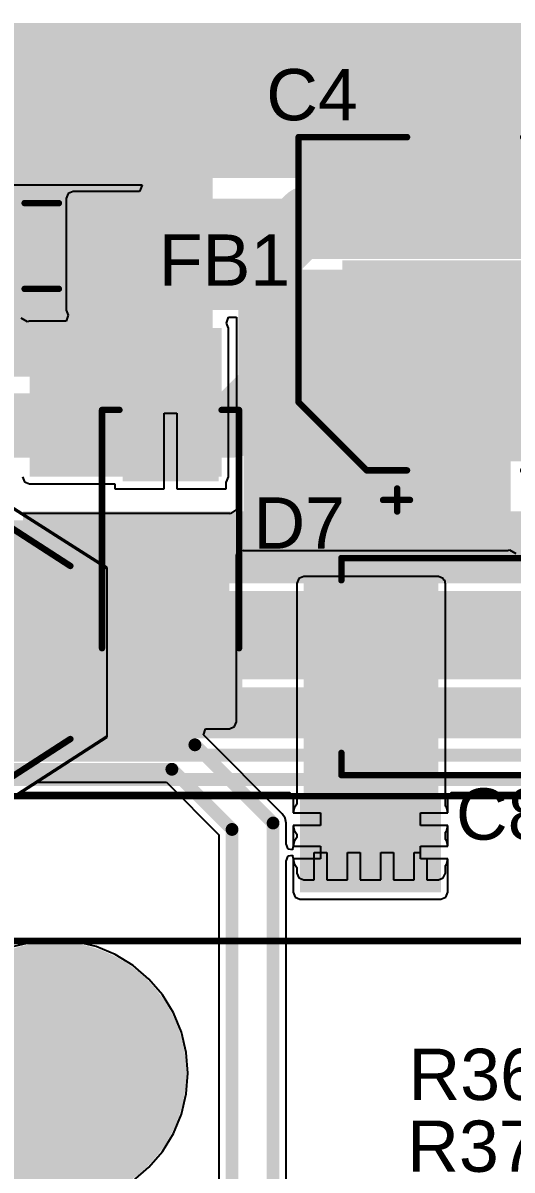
# Model space of a CAD drawing. Header units: millimetres. Extents: x -0.25 to 4.68, y -0.29 to 2.93.
# Drawn here: x 1.603 to 1.984, y 1.985 to 2.88 of the extents above; entities that cross this region are included whole.
import ezdxf

# ---------------------------------------------------------------- set-up
doc = ezdxf.new("R2010")
doc.units = ezdxf.units.MM
doc.header["$MEASUREMENT"] = 0
for name, color, linetype in [('BottomLayer', 5, 'Continuous'), ('BottomSolder', 6, 'Continuous'), ('Mechanical1', 6, 'Continuous'), ('Mechanical2', 216, 'Continuous'), ('MultiLayer', 9, 'Continuous'), ('PadHoleLayer', 156, 'Continuous'), ('TopLayer', 1, 'Continuous'), ('TopOverlay', 2, 'Continuous'), ('TopPaste', 8, 'Continuous'), ('TopSolder', 216, 'Continuous'), ('ViaHoleLayer', 16, 'Continuous')]:
    doc.layers.add(name, color=color, linetype=linetype)
doc.styles.add('Arial', font='', dxfattribs={"height": 0.2})
doc.styles.get('Arial').set_extended_font_data('Arial')

# ---------------------------------------------------------------- blocks, each defined once
blk = doc.blocks.new('ZIO_101954_12')
at = {"layer": 'TopOverlay', "const_width": 0.005}
blk.add_lwpolyline([(-0.719, 0.057), (0.719, 0.057)], dxfattribs=at)
blk = doc.blocks.new('SMA_34')
at = {"layer": 'TopLayer'}
for points in [[(-0.12795, 0.03346), (-0.02953, 0.03346), (-0.02953, -0.03346), (-0.12795, -0.03346)], [(0.02953, 0.03346), (0.12795, 0.03346), (0.12795, -0.03346), (0.02953, -0.03346)]]:
    blk.add_hatch(color=1, dxfattribs=at).paths.add_polyline_path(points)
at = {"layer": 'TopOverlay'}
for points in [[(-0.175, -0.05597), (-0.12906, -0.05597), (-0.12906, 0.05598), (-0.175, 0.05598)], [(-0.12992, 0.03638), (-0.1022, 0.03638), (-0.1022, 0.05598), (-0.12992, 0.05598)], [(-0.12992, -0.05598), (-0.1022, -0.05598), (-0.1022, -0.03638), (-0.12992, -0.03638)]]:
    blk.add_hatch(color=2, dxfattribs=at).paths.add_polyline_path(points)
at = {"layer": 'TopPaste'}
for points in [[(-0.12795, 0.03346), (-0.02953, 0.03346), (-0.02953, -0.03346), (-0.12795, -0.03346)], [(0.02953, 0.03346), (0.12795, 0.03346), (0.12795, -0.03346), (0.02953, -0.03346)]]:
    blk.add_hatch(color=8, dxfattribs=at).paths.add_polyline_path(points)
at = {"layer": 'TopSolder'}
for points in [[(-0.13195, 0.03746), (-0.02553, 0.03746), (-0.02553, -0.03746), (-0.13195, -0.03746)], [(0.02553, 0.03746), (0.13195, 0.03746), (0.13195, -0.03746), (0.02553, -0.03746)]]:
    blk.add_hatch(color=216, dxfattribs=at).paths.add_polyline_path(points)
at = {"layer": 'TopOverlay', "const_width": 0.005}
for points in [[(-0.10465, 0.05345), (0.08115, 0.05345)], [(0.08115, 0.05345), (0.08115, 0.03985)], [(0.08115, -0.03985), (0.08115, -0.05345)], [(-0.10465, -0.05345), (0.08115, -0.05345)]]:
    blk.add_lwpolyline(points, dxfattribs=at)
at = {"layer": 'TopOverlay', "const_width": 0.0025}
for points in [[(-0.1059, 0.05345, 1), (-0.1034, 0.05345, 1)], [(0.0799, 0.05345, 1), (0.0824, 0.05345, 1)], [(0.0799, 0.05345, 1), (0.0824, 0.05345, 1)], [(0.0799, 0.03985, 1), (0.0824, 0.03985, 1)], [(0.0799, -0.03985, 1), (0.0824, -0.03985, 1)], [(-0.1059, -0.05345, 1), (-0.1034, -0.05345, 1)], [(0.0799, -0.05345, 1), (0.0824, -0.05345, 1)], [(0.0799, -0.05345, 1), (0.0824, -0.05345, 1)]]:
    blk.add_lwpolyline(points, format="xyb", close=True, dxfattribs=at)
blk = doc.blocks.new('ZIO_101954_112')
at = {"layer": 'Mechanical1', "const_width": 0.005}
blk.add_lwpolyline([(-0.719, 0.057), (0.719, 0.057)], dxfattribs=at)
blk = doc.blocks.new('SSL0804T_220M_N_116')
at = {"layer": 'TopLayer'}
for points in [[(-0.26004, 0.05492), (-0.14508, 0.05492), (-0.14508, -0.05492), (-0.26004, -0.05492)], [(0.14508, 0.05492), (0.26004, 0.05492), (0.26004, -0.05492), (0.14508, -0.05492)]]:
    blk.add_hatch(color=1, dxfattribs=at).paths.add_polyline_path(points)
at = {"layer": 'TopPaste'}
for points in [[(-0.26004, 0.05492), (-0.14508, 0.05492), (-0.14508, -0.05492), (-0.26004, -0.05492)], [(0.14508, 0.05492), (0.26004, 0.05492), (0.26004, -0.05492), (0.14508, -0.05492)]]:
    blk.add_hatch(color=8, dxfattribs=at).paths.add_polyline_path(points)
at = {"layer": 'TopSolder'}
for points in [[(-0.26404, 0.05892), (-0.14108, 0.05892), (-0.14108, -0.05892), (-0.26404, -0.05892)], [(0.14108, 0.05892), (0.26404, 0.05892), (0.26404, -0.05892), (0.14108, -0.05892)]]:
    blk.add_hatch(color=216, dxfattribs=at).paths.add_polyline_path(points)
at = {"layer": 'TopOverlay', "const_width": 0.005}
for points in [[(-0.065, 0.18504), (-0.24684, 0.06747)], [(0.065, 0.18504), (-0.065, 0.18504)], [(0.24684, 0.06747), (0.065, 0.18504)], [(-0.065, -0.18504), (-0.24684, -0.06747)], [(0.24684, -0.06747), (0.065, -0.18504)], [(0.065, -0.18504), (-0.065, -0.18504)]]:
    blk.add_lwpolyline(points, dxfattribs=at)
at = {"layer": 'TopOverlay', "const_width": 0.0025}
for points in [[(-0.06625, 0.18504, 1), (-0.06375, 0.18504, 1)], [(-0.06625, 0.18504, 1), (-0.06375, 0.18504, 1)], [(0.06375, 0.18504, 1), (0.06625, 0.18504, 1)], [(0.06375, 0.18504, 1), (0.06625, 0.18504, 1)], [(-0.24809, 0.06747, 1), (-0.24559, 0.06747, 1)], [(0.24559, 0.06747, 1), (0.24809, 0.06747, 1)], [(-0.24809, -0.06747, 1), (-0.24559, -0.06747, 1)], [(0.24559, -0.06747, 1), (0.24809, -0.06747, 1)], [(-0.06625, -0.18504, 1), (-0.06375, -0.18504, 1)], [(-0.06625, -0.18504, 1), (-0.06375, -0.18504, 1)], [(0.06375, -0.18504, 1), (0.06625, -0.18504, 1)], [(0.06375, -0.18504, 1), (0.06625, -0.18504, 1)]]:
    blk.add_lwpolyline(points, format="xyb", close=True, dxfattribs=at)
blk = doc.blocks.new('IND_1206_134')
at = {"layer": 'TopLayer'}
for points in [[(-0.0811, 0.03583), (-0.02598, 0.03583), (-0.02598, -0.03583), (-0.0811, -0.03583)], [(0.02598, 0.03583), (0.0811, 0.03583), (0.0811, -0.03583), (0.02598, -0.03583)]]:
    blk.add_hatch(color=1, dxfattribs=at).paths.add_polyline_path(points)
at = {"layer": 'TopPaste'}
for points in [[(-0.0811, 0.03583), (-0.02598, 0.03583), (-0.02598, -0.03583), (-0.0811, -0.03583)], [(0.02598, 0.03583), (0.0811, 0.03583), (0.0811, -0.03583), (0.02598, -0.03583)]]:
    blk.add_hatch(color=8, dxfattribs=at).paths.add_polyline_path(points)
at = {"layer": 'TopSolder'}
for points in [[(-0.0851, 0.03983), (-0.02198, 0.03983), (-0.02198, -0.03983), (-0.0851, -0.03983)], [(0.02198, 0.03983), (0.0851, 0.03983), (0.0851, -0.03983), (0.02198, -0.03983)]]:
    blk.add_hatch(color=216, dxfattribs=at).paths.add_polyline_path(points)
at = {"layer": 'TopOverlay', "const_width": 0.005}
for points in [[(-0.01339, 0.03343), (0.01339, 0.03343)], [(-0.01339, -0.03343), (0.01339, -0.03343)]]:
    blk.add_lwpolyline(points, dxfattribs=at)
at = {"layer": 'TopOverlay', "const_width": 0.0025}
for points in [[(-0.01464, 0.03343, 1), (-0.01214, 0.03343, 1)], [(0.01214, 0.03343, 1), (0.01464, 0.03343, 1)], [(-0.01464, -0.03343, 1), (-0.01214, -0.03343, 1)], [(0.01214, -0.03343, 1), (0.01464, -0.03343, 1)]]:
    blk.add_lwpolyline(points, format="xyb", close=True, dxfattribs=at)
blk = doc.blocks.new('C____D_209')
at = {"layer": 'TopLayer'}
for points in [[(-0.16732, 0.05709), (-0.07283, 0.05709), (-0.07283, -0.05709), (-0.16732, -0.05709)], [(0.07283, 0.05709), (0.16732, 0.05709), (0.16732, -0.05709), (0.07283, -0.05709)]]:
    blk.add_hatch(color=1, dxfattribs=at).paths.add_polyline_path(points)
at = {"layer": 'TopPaste'}
for points in [[(-0.16732, 0.05709), (-0.07283, 0.05709), (-0.07283, -0.05709), (-0.16732, -0.05709)], [(0.07283, 0.05709), (0.16732, 0.05709), (0.16732, -0.05709), (0.07283, -0.05709)]]:
    blk.add_hatch(color=8, dxfattribs=at).paths.add_polyline_path(points)
at = {"layer": 'TopSolder'}
for points in [[(-0.17132, 0.06109), (-0.06883, 0.06109), (-0.06883, -0.06109), (-0.17132, -0.06109)], [(0.06883, 0.06109), (0.17132, 0.06109), (0.17132, -0.06109), (0.06883, -0.06109)]]:
    blk.add_hatch(color=216, dxfattribs=at).paths.add_polyline_path(points)
at = {"layer": 'TopOverlay', "const_width": 0.005}
for points in [[(-0.177, 0.099), (-0.177, 0.07)], [(-0.16, 0.084), (-0.193, 0.084)], [(-0.1437, 0.08465), (-0.1437, 0.0673)], [(0.1437, 0.08465), (-0.1437, 0.08465)], [(0.1437, 0.08465), (0.1437, 0.0673)], [(-0.1437, -0.0673), (-0.1437, -0.08465)], [(0.1437, -0.0673), (0.1437, -0.08465)], [(0.1437, -0.08465), (-0.1437, -0.08465)]]:
    blk.add_lwpolyline(points, dxfattribs=at)
at = {"layer": 'TopOverlay', "const_width": 0.0025}
for points in [[(-0.17825, 0.099, 1), (-0.17575, 0.099, 1)], [(-0.19425, 0.084, 1), (-0.19175, 0.084, 1)], [(-0.16125, 0.084, 1), (-0.15875, 0.084, 1)], [(-0.14495, 0.08465, 1), (-0.14245, 0.08465, 1)], [(-0.14495, 0.08465, 1), (-0.14245, 0.08465, 1)], [(0.14245, 0.08465, 1), (0.14495, 0.08465, 1)], [(0.14245, 0.08465, 1), (0.14495, 0.08465, 1)], [(-0.17825, 0.07, 1), (-0.17575, 0.07, 1)], [(-0.14495, 0.0673, 1), (-0.14245, 0.0673, 1)], [(0.14245, 0.0673, 1), (0.14495, 0.0673, 1)], [(-0.14495, -0.0673, 1), (-0.14245, -0.0673, 1)], [(0.14245, -0.0673, 1), (0.14495, -0.0673, 1)], [(-0.14495, -0.08465, 1), (-0.14245, -0.08465, 1)], [(-0.14495, -0.08465, 1), (-0.14245, -0.08465, 1)], [(0.14245, -0.08465, 1), (0.14495, -0.08465, 1)], [(0.14245, -0.08465, 1), (0.14495, -0.08465, 1)]]:
    blk.add_lwpolyline(points, format="xyb", close=True, dxfattribs=at)
blk = doc.blocks.new('20SVPF120M_211')
at = {"layer": 'TopLayer'}
for points in [[(-0.17913, 0.0315), (-0.04134, 0.0315), (-0.04134, -0.0315), (-0.17913, -0.0315)], [(0.04134, 0.0315), (0.17913, 0.0315), (0.17913, -0.0315), (0.04134, -0.0315)]]:
    blk.add_hatch(color=1, dxfattribs=at).paths.add_polyline_path(points)
at = {"layer": 'TopPaste'}
for points in [[(-0.17913, 0.0315), (-0.04134, 0.0315), (-0.04134, -0.0315), (-0.17913, -0.0315)], [(0.04134, 0.0315), (0.17913, 0.0315), (0.17913, -0.0315), (0.04134, -0.0315)]]:
    blk.add_hatch(color=8, dxfattribs=at).paths.add_polyline_path(points)
at = {"layer": 'TopSolder'}
for points in [[(-0.18313, 0.0355), (-0.03734, 0.0355), (-0.03734, -0.0355), (-0.18313, -0.0355)], [(0.03734, 0.0355), (0.18313, 0.0355), (0.18313, -0.0355), (0.03734, -0.0355)]]:
    blk.add_hatch(color=216, dxfattribs=at).paths.add_polyline_path(points)
at = {"layer": 'TopOverlay', "const_width": 0.005}
for points in [[(-0.07677, 0.12992), (-0.12992, 0.07677)], [(-0.07677, 0.12992), (0.12992, 0.12992)], [(0.12992, 0.12992), (0.12992, 0.04528)], [(-0.12992, 0.07677), (-0.12992, 0.04528)], [(-0.153, 0.064), (-0.153, 0.043)], [(-0.162, 0.053), (-0.144, 0.053)], [(-0.12992, -0.04528), (-0.12992, -0.07677)], [(0.12992, -0.04528), (0.12992, -0.12992)], [(-0.12992, -0.07677), (-0.07677, -0.12992)], [(-0.07677, -0.12992), (0.12992, -0.12992)]]:
    blk.add_lwpolyline(points, dxfattribs=at)
at = {"layer": 'TopOverlay', "const_width": 0.0025}
for points in [[(-0.07802, 0.12992, 1), (-0.07552, 0.12992, 1)], [(-0.07802, 0.12992, 1), (-0.07552, 0.12992, 1)], [(0.12867, 0.12992, 1), (0.13117, 0.12992, 1)], [(0.12867, 0.12992, 1), (0.13117, 0.12992, 1)], [(-0.13117, 0.07677, 1), (-0.12867, 0.07677, 1)], [(-0.13117, 0.07677, 1), (-0.12867, 0.07677, 1)], [(-0.15425, 0.064, 1), (-0.15175, 0.064, 1)], [(-0.16325, 0.053, 1), (-0.16075, 0.053, 1)], [(-0.14525, 0.053, 1), (-0.14275, 0.053, 1)], [(-0.15425, 0.043, 1), (-0.15175, 0.043, 1)], [(-0.13117, 0.04528, 1), (-0.12867, 0.04528, 1)], [(0.12867, 0.04528, 1), (0.13117, 0.04528, 1)], [(-0.13117, -0.04528, 1), (-0.12867, -0.04528, 1)], [(0.12867, -0.04528, 1), (0.13117, -0.04528, 1)], [(-0.13117, -0.07677, 1), (-0.12867, -0.07677, 1)], [(-0.13117, -0.07677, 1), (-0.12867, -0.07677, 1)], [(-0.07802, -0.12992, 1), (-0.07552, -0.12992, 1)], [(-0.07802, -0.12992, 1), (-0.07552, -0.12992, 1)], [(0.12867, -0.12992, 1), (0.13117, -0.12992, 1)], [(0.12867, -0.12992, 1), (0.13117, -0.12992, 1)]]:
    blk.add_lwpolyline(points, format="xyb", close=True, dxfattribs=at)

msp = doc.modelspace()

# ---------------------------------------------------------------- hatches: boundary and pattern name
at = {"layer": 'BottomLayer'}
for points in [[(1.22882, 2.74495), (1.66582, 2.74495), (1.66582, 2.86995), (1.22882, 2.86995)], [(1.553, 2.759), (2.357, 2.759), (2.357, 2.86995), (1.553, 2.86995)], [(1.609, 2.76105), (2.065, 2.76105), (2.065, 2.829), (1.609, 2.829)], [(1.16, 2.604), (1.751, 2.604), (1.751, 2.81695), (1.16, 2.81695)], [(1.852, 2.62995), (2.38868, 2.62995), (2.38868, 2.69495), (1.852, 2.69495)], [(1.852, 2.538), (2.38868, 2.538), (2.38868, 2.66195), (1.852, 2.66195)], [(1.603, 2.443), (2.139, 2.443), (2.139, 2.499), (1.603, 2.499)], [(1.18282, 2.36795), (2.063, 2.36795), (2.063, 2.437), (1.18282, 2.437)], [(1.819, 2.202), (1.929, 2.202), (1.929, 2.276), (1.819, 2.276)]]:
    msp.add_hatch(color=5, dxfattribs=at).paths.add_polyline_path(points)
h = msp.add_hatch(color=5, dxfattribs=at)
edge = h.paths.add_edge_path()
edge.add_arc((1.704, 2.854), 0.01181, 0, 360)
h = msp.add_hatch(color=5, dxfattribs=at)
edge = h.paths.add_edge_path()
edge.add_arc((1.735, 2.853), 0.01181, 0, 360)
h = msp.add_hatch(color=5, dxfattribs=at)
edge = h.paths.add_edge_path()
edge.add_arc((1.877, 2.851), 0.01181, 0, 360)
h = msp.add_hatch(color=5, dxfattribs=at)
edge = h.paths.add_edge_path()
edge.add_arc((1.9016, 2.851), 0.01181, 0, 360)
h = msp.add_hatch(color=5, dxfattribs=at)
edge = h.paths.add_edge_path()
edge.add_arc((1.704, 2.828), 0.01181, 0, 360)
h = msp.add_hatch(color=5, dxfattribs=at)
edge = h.paths.add_edge_path()
edge.add_arc((1.735, 2.827), 0.01181, 0, 360)
h = msp.add_hatch(color=5, dxfattribs=at)
edge = h.paths.add_edge_path()
edge.add_arc((1.877, 2.825), 0.01181, 0, 360)
h = msp.add_hatch(color=5, dxfattribs=at)
edge = h.paths.add_edge_path()
edge.add_arc((1.9016, 2.825), 0.01181, 0, 360)
h = msp.add_hatch(color=5, dxfattribs=at)
edge = h.paths.add_edge_path()
edge.add_arc((1.704, 2.802), 0.01181, 0, 360)
h = msp.add_hatch(color=5, dxfattribs=at)
edge = h.paths.add_edge_path()
edge.add_arc((1.735, 2.801), 0.01181, 0, 360)
h = msp.add_hatch(color=5, dxfattribs=at)
edge = h.paths.add_edge_path()
edge.add_arc((1.877, 2.798), 0.01181, 0, 360)
h = msp.add_hatch(color=5, dxfattribs=at)
edge = h.paths.add_edge_path()
edge.add_arc((1.9016, 2.798), 0.01181, 0, 360)
h = msp.add_hatch(color=5, dxfattribs=at)
edge = h.paths.add_edge_path()
edge.add_arc((1.704, 2.775), 0.01181, 0, 360)
h = msp.add_hatch(color=5, dxfattribs=at)
edge = h.paths.add_edge_path()
edge.add_arc((1.735, 2.774), 0.01181, 0, 360)
h = msp.add_hatch(color=5, dxfattribs=at)
edge = h.paths.add_edge_path()
edge.add_arc((1.877, 2.772), 0.01181, 0, 360)
h = msp.add_hatch(color=5, dxfattribs=at)
edge = h.paths.add_edge_path()
edge.add_arc((1.9016, 2.772), 0.01181, 0, 360)
h = msp.add_hatch(color=5, dxfattribs=at)
edge = h.paths.add_edge_path()
edge.add_arc((1.877, 2.63282), 0.01181, 0, 360)
h = msp.add_hatch(color=5, dxfattribs=at)
edge = h.paths.add_edge_path()
edge.add_arc((1.9016, 2.63282), 0.01181, 0, 360)
h = msp.add_hatch(color=5, dxfattribs=at)
edge = h.paths.add_edge_path()
edge.add_arc((1.62653, 2.62405), 0.01181, 0, 360)
h = msp.add_hatch(color=5, dxfattribs=at)
edge = h.paths.add_edge_path()
edge.add_arc((1.65287, 2.62405), 0.01181, 0, 360)
h = msp.add_hatch(color=5, dxfattribs=at)
edge = h.paths.add_edge_path()
edge.add_arc((1.6792, 2.62405), 0.01181, 0, 360)
h = msp.add_hatch(color=5, dxfattribs=at)
edge = h.paths.add_edge_path()
edge.add_arc((1.70553, 2.62405), 0.01181, 0, 360)
h = msp.add_hatch(color=5, dxfattribs=at)
edge = h.paths.add_edge_path()
edge.add_arc((1.877, 2.60582), 0.01181, 0, 360)
h = msp.add_hatch(color=5, dxfattribs=at)
edge = h.paths.add_edge_path()
edge.add_arc((1.9016, 2.60582), 0.01181, 0, 360)
h = msp.add_hatch(color=5, dxfattribs=at)
edge = h.paths.add_edge_path()
edge.add_arc((1.877, 2.57982), 0.01181, 0, 360)
h = msp.add_hatch(color=5, dxfattribs=at)
edge = h.paths.add_edge_path()
edge.add_arc((1.9016, 2.57982), 0.01181, 0, 360)
h = msp.add_hatch(color=5, dxfattribs=at)
edge = h.paths.add_edge_path()
edge.add_arc((1.618, 2.478), 0.01181, 0, 360)
h = msp.add_hatch(color=5, dxfattribs=at)
edge = h.paths.add_edge_path()
edge.add_arc((1.64433, 2.478), 0.01181, 0, 360)
h = msp.add_hatch(color=5, dxfattribs=at)
edge = h.paths.add_edge_path()
edge.add_arc((1.67067, 2.478), 0.01181, 0, 360)
h = msp.add_hatch(color=5, dxfattribs=at)
edge = h.paths.add_edge_path()
edge.add_arc((1.697, 2.478), 0.01181, 0, 360)
h = msp.add_hatch(color=5, dxfattribs=at)
edge = h.paths.add_edge_path()
edge.add_arc((1.835, 2.259), 0.01181, 0, 360)
h = msp.add_hatch(color=5, dxfattribs=at)
edge = h.paths.add_edge_path()
edge.add_arc((1.861, 2.259), 0.01181, 0, 360)
h = msp.add_hatch(color=5, dxfattribs=at)
edge = h.paths.add_edge_path()
edge.add_arc((1.887, 2.259), 0.01181, 0, 360)
h = msp.add_hatch(color=5, dxfattribs=at)
edge = h.paths.add_edge_path()
edge.add_arc((1.913, 2.259), 0.01181, 0, 360)
h = msp.add_hatch(color=5, dxfattribs=at)
edge = h.paths.add_edge_path()
edge.add_arc((1.835, 2.233), 0.01181, 0, 360)
h = msp.add_hatch(color=5, dxfattribs=at)
edge = h.paths.add_edge_path()
edge.add_arc((1.861, 2.233), 0.01181, 0, 360)
h = msp.add_hatch(color=5, dxfattribs=at)
edge = h.paths.add_edge_path()
edge.add_arc((1.887, 2.233), 0.01181, 0, 360)
h = msp.add_hatch(color=5, dxfattribs=at)
edge = h.paths.add_edge_path()
edge.add_arc((1.913, 2.233), 0.01181, 0, 360)
h = msp.add_hatch(color=5, dxfattribs=at)
edge = h.paths.add_edge_path()
edge.add_arc((1.62782, 2.06095), 0.09843, 0, 360)
at = {"layer": 'BottomSolder'}
h = msp.add_hatch(color=6, dxfattribs=at)
edge = h.paths.add_edge_path()
edge.add_arc((1.704, 2.854), 0.00591, 0, 360)
h = msp.add_hatch(color=6, dxfattribs=at)
edge = h.paths.add_edge_path()
edge.add_arc((1.735, 2.853), 0.00591, 0, 360)
h = msp.add_hatch(color=6, dxfattribs=at)
edge = h.paths.add_edge_path()
edge.add_arc((1.877, 2.851), 0.00591, 0, 360)
h = msp.add_hatch(color=6, dxfattribs=at)
edge = h.paths.add_edge_path()
edge.add_arc((1.9016, 2.851), 0.00591, 0, 360)
h = msp.add_hatch(color=6, dxfattribs=at)
edge = h.paths.add_edge_path()
edge.add_arc((1.704, 2.828), 0.00591, 0, 360)
h = msp.add_hatch(color=6, dxfattribs=at)
edge = h.paths.add_edge_path()
edge.add_arc((1.735, 2.827), 0.00591, 0, 360)
h = msp.add_hatch(color=6, dxfattribs=at)
edge = h.paths.add_edge_path()
edge.add_arc((1.877, 2.825), 0.00591, 0, 360)
h = msp.add_hatch(color=6, dxfattribs=at)
edge = h.paths.add_edge_path()
edge.add_arc((1.9016, 2.825), 0.00591, 0, 360)
h = msp.add_hatch(color=6, dxfattribs=at)
edge = h.paths.add_edge_path()
edge.add_arc((1.704, 2.802), 0.00591, 0, 360)
h = msp.add_hatch(color=6, dxfattribs=at)
edge = h.paths.add_edge_path()
edge.add_arc((1.735, 2.801), 0.00591, 0, 360)
h = msp.add_hatch(color=6, dxfattribs=at)
edge = h.paths.add_edge_path()
edge.add_arc((1.877, 2.798), 0.00591, 0, 360)
h = msp.add_hatch(color=6, dxfattribs=at)
edge = h.paths.add_edge_path()
edge.add_arc((1.9016, 2.798), 0.00591, 0, 360)
h = msp.add_hatch(color=6, dxfattribs=at)
edge = h.paths.add_edge_path()
edge.add_arc((1.704, 2.775), 0.00591, 0, 360)
h = msp.add_hatch(color=6, dxfattribs=at)
edge = h.paths.add_edge_path()
edge.add_arc((1.735, 2.774), 0.00591, 0, 360)
h = msp.add_hatch(color=6, dxfattribs=at)
edge = h.paths.add_edge_path()
edge.add_arc((1.877, 2.772), 0.00591, 0, 360)
h = msp.add_hatch(color=6, dxfattribs=at)
edge = h.paths.add_edge_path()
edge.add_arc((1.9016, 2.772), 0.00591, 0, 360)
h = msp.add_hatch(color=6, dxfattribs=at)
edge = h.paths.add_edge_path()
edge.add_arc((1.877, 2.63282), 0.00591, 0, 360)
h = msp.add_hatch(color=6, dxfattribs=at)
edge = h.paths.add_edge_path()
edge.add_arc((1.9016, 2.63282), 0.00591, 0, 360)
h = msp.add_hatch(color=6, dxfattribs=at)
edge = h.paths.add_edge_path()
edge.add_arc((1.62653, 2.62405), 0.00591, 0, 360)
h = msp.add_hatch(color=6, dxfattribs=at)
edge = h.paths.add_edge_path()
edge.add_arc((1.65287, 2.62405), 0.00591, 0, 360)
h = msp.add_hatch(color=6, dxfattribs=at)
edge = h.paths.add_edge_path()
edge.add_arc((1.6792, 2.62405), 0.00591, 0, 360)
h = msp.add_hatch(color=6, dxfattribs=at)
edge = h.paths.add_edge_path()
edge.add_arc((1.70553, 2.62405), 0.00591, 0, 360)
h = msp.add_hatch(color=6, dxfattribs=at)
edge = h.paths.add_edge_path()
edge.add_arc((1.877, 2.60582), 0.00591, 0, 360)
h = msp.add_hatch(color=6, dxfattribs=at)
edge = h.paths.add_edge_path()
edge.add_arc((1.9016, 2.60582), 0.00591, 0, 360)
h = msp.add_hatch(color=6, dxfattribs=at)
edge = h.paths.add_edge_path()
edge.add_arc((1.877, 2.57982), 0.00591, 0, 360)
h = msp.add_hatch(color=6, dxfattribs=at)
edge = h.paths.add_edge_path()
edge.add_arc((1.9016, 2.57982), 0.00591, 0, 360)
h = msp.add_hatch(color=6, dxfattribs=at)
edge = h.paths.add_edge_path()
edge.add_arc((1.618, 2.478), 0.00591, 0, 360)
h = msp.add_hatch(color=6, dxfattribs=at)
edge = h.paths.add_edge_path()
edge.add_arc((1.64433, 2.478), 0.00591, 0, 360)
h = msp.add_hatch(color=6, dxfattribs=at)
edge = h.paths.add_edge_path()
edge.add_arc((1.67067, 2.478), 0.00591, 0, 360)
h = msp.add_hatch(color=6, dxfattribs=at)
edge = h.paths.add_edge_path()
edge.add_arc((1.697, 2.478), 0.00591, 0, 360)
h = msp.add_hatch(color=6, dxfattribs=at)
edge = h.paths.add_edge_path()
edge.add_arc((1.835, 2.259), 0.00591, 0, 360)
h = msp.add_hatch(color=6, dxfattribs=at)
edge = h.paths.add_edge_path()
edge.add_arc((1.861, 2.259), 0.00591, 0, 360)
h = msp.add_hatch(color=6, dxfattribs=at)
edge = h.paths.add_edge_path()
edge.add_arc((1.887, 2.259), 0.00591, 0, 360)
h = msp.add_hatch(color=6, dxfattribs=at)
edge = h.paths.add_edge_path()
edge.add_arc((1.913, 2.259), 0.00591, 0, 360)
h = msp.add_hatch(color=6, dxfattribs=at)
edge = h.paths.add_edge_path()
edge.add_arc((1.835, 2.233), 0.00591, 0, 360)
h = msp.add_hatch(color=6, dxfattribs=at)
edge = h.paths.add_edge_path()
edge.add_arc((1.861, 2.233), 0.00591, 0, 360)
h = msp.add_hatch(color=6, dxfattribs=at)
edge = h.paths.add_edge_path()
edge.add_arc((1.887, 2.233), 0.00591, 0, 360)
h = msp.add_hatch(color=6, dxfattribs=at)
edge = h.paths.add_edge_path()
edge.add_arc((1.913, 2.233), 0.00591, 0, 360)
h = msp.add_hatch(color=6, dxfattribs=at)
edge = h.paths.add_edge_path()
edge.add_arc((1.62782, 2.06095), 0.10243, 0, 360)
at = {"layer": 'MultiLayer'}
h = msp.add_hatch(color=9, dxfattribs=at)
edge = h.paths.add_edge_path()
edge.add_arc((1.62782, 2.06095), 0.09843, 0, 360)
at = {"layer": 'PadHoleLayer'}
h = msp.add_hatch(color=156, dxfattribs=at)
edge = h.paths.add_edge_path()
edge.add_arc((1.62782, 2.06095), 0.06102, 0, 360)
at = {"layer": 'TopLayer'}
for points in [[(0.13597, 2.80395), (1.832, 2.80395), (1.832, 2.86695), (0.13597, 2.86695)], [(1.816, 2.69595), (2.064, 2.69595), (2.064, 2.86695), (1.816, 2.86695)], [(0.982, 2.759), (1.831, 2.759), (1.831, 2.81695), (0.982, 2.81695)], [(1.642, 2.656), (1.805, 2.656), (1.805, 2.743), (1.642, 2.743)], [(1.775, 2.474), (1.863, 2.474), (1.863, 2.68752), (1.775, 2.68752)], [(1.855, 2.565), (2.036, 2.565), (2.036, 2.68752), (1.855, 2.68752)], [(1.608, 2.526), (1.75785, 2.526), (1.75785, 2.642), (1.608, 2.642)], [(1.856, 2.474), (1.981, 2.474), (1.981, 2.64), (1.856, 2.64)], [(1.507, 2.335), (1.764, 2.335), (1.764, 2.492), (1.507, 2.492)], [(1.927, 2.217), (1.927, 2.44282), (1.822, 2.44282), (1.822, 2.217)]]:
    msp.add_hatch(color=1, dxfattribs=at).paths.add_polyline_path(points)
h = msp.add_hatch(color=1, dxfattribs=at)
edge = h.paths.add_edge_path()
edge.add_arc((1.704, 2.854), 0.01181, 0, 360)
h = msp.add_hatch(color=1, dxfattribs=at)
edge = h.paths.add_edge_path()
edge.add_arc((1.735, 2.853), 0.01181, 0, 360)
h = msp.add_hatch(color=1, dxfattribs=at)
edge = h.paths.add_edge_path()
edge.add_arc((1.877, 2.851), 0.01181, 0, 360)
h = msp.add_hatch(color=1, dxfattribs=at)
edge = h.paths.add_edge_path()
edge.add_arc((1.9016, 2.851), 0.01181, 0, 360)
h = msp.add_hatch(color=1, dxfattribs=at)
edge = h.paths.add_edge_path()
edge.add_arc((1.704, 2.828), 0.01181, 0, 360)
h = msp.add_hatch(color=1, dxfattribs=at)
edge = h.paths.add_edge_path()
edge.add_arc((1.735, 2.827), 0.01181, 0, 360)
h = msp.add_hatch(color=1, dxfattribs=at)
edge = h.paths.add_edge_path()
edge.add_arc((1.877, 2.825), 0.01181, 0, 360)
h = msp.add_hatch(color=1, dxfattribs=at)
edge = h.paths.add_edge_path()
edge.add_arc((1.9016, 2.825), 0.01181, 0, 360)
h = msp.add_hatch(color=1, dxfattribs=at)
edge = h.paths.add_edge_path()
edge.add_arc((1.704, 2.802), 0.01181, 0, 360)
h = msp.add_hatch(color=1, dxfattribs=at)
edge = h.paths.add_edge_path()
edge.add_arc((1.735, 2.801), 0.01181, 0, 360)
h = msp.add_hatch(color=1, dxfattribs=at)
edge = h.paths.add_edge_path()
edge.add_arc((1.877, 2.798), 0.01181, 0, 360)
h = msp.add_hatch(color=1, dxfattribs=at)
edge = h.paths.add_edge_path()
edge.add_arc((1.9016, 2.798), 0.01181, 0, 360)
h = msp.add_hatch(color=1, dxfattribs=at)
edge = h.paths.add_edge_path()
edge.add_arc((1.704, 2.775), 0.01181, 0, 360)
h = msp.add_hatch(color=1, dxfattribs=at)
edge = h.paths.add_edge_path()
edge.add_arc((1.735, 2.774), 0.01181, 0, 360)
h = msp.add_hatch(color=1, dxfattribs=at)
edge = h.paths.add_edge_path()
edge.add_arc((1.877, 2.772), 0.01181, 0, 360)
h = msp.add_hatch(color=1, dxfattribs=at)
edge = h.paths.add_edge_path()
edge.add_arc((1.9016, 2.772), 0.01181, 0, 360)
h = msp.add_hatch(color=1, dxfattribs=at)
edge = h.paths.add_edge_path()
edge.add_arc((1.877, 2.63282), 0.01181, 0, 360)
h = msp.add_hatch(color=1, dxfattribs=at)
edge = h.paths.add_edge_path()
edge.add_arc((1.9016, 2.63282), 0.01181, 0, 360)
h = msp.add_hatch(color=1, dxfattribs=at)
edge = h.paths.add_edge_path()
edge.add_arc((1.62653, 2.62405), 0.01181, 0, 360)
h = msp.add_hatch(color=1, dxfattribs=at)
edge = h.paths.add_edge_path()
edge.add_arc((1.65287, 2.62405), 0.01181, 0, 360)
h = msp.add_hatch(color=1, dxfattribs=at)
edge = h.paths.add_edge_path()
edge.add_arc((1.6792, 2.62405), 0.01181, 0, 360)
h = msp.add_hatch(color=1, dxfattribs=at)
edge = h.paths.add_edge_path()
edge.add_arc((1.70553, 2.62405), 0.01181, 0, 360)
h = msp.add_hatch(color=1, dxfattribs=at)
edge = h.paths.add_edge_path()
edge.add_arc((1.877, 2.60582), 0.01181, 0, 360)
h = msp.add_hatch(color=1, dxfattribs=at)
edge = h.paths.add_edge_path()
edge.add_arc((1.9016, 2.60582), 0.01181, 0, 360)
h = msp.add_hatch(color=1, dxfattribs=at)
edge = h.paths.add_edge_path()
edge.add_arc((1.877, 2.57982), 0.01181, 0, 360)
h = msp.add_hatch(color=1, dxfattribs=at)
edge = h.paths.add_edge_path()
edge.add_arc((1.9016, 2.57982), 0.01181, 0, 360)
h = msp.add_hatch(color=1, dxfattribs=at)
edge = h.paths.add_edge_path()
edge.add_arc((1.618, 2.478), 0.01181, 0, 360)
h = msp.add_hatch(color=1, dxfattribs=at)
edge = h.paths.add_edge_path()
edge.add_arc((1.64433, 2.478), 0.01181, 0, 360)
h = msp.add_hatch(color=1, dxfattribs=at)
edge = h.paths.add_edge_path()
edge.add_arc((1.67067, 2.478), 0.01181, 0, 360)
h = msp.add_hatch(color=1, dxfattribs=at)
edge = h.paths.add_edge_path()
edge.add_arc((1.697, 2.478), 0.01181, 0, 360)
h = msp.add_hatch(color=1, dxfattribs=at)
edge = h.paths.add_edge_path()
edge.add_arc((1.835, 2.259), 0.01181, 0, 360)
h = msp.add_hatch(color=1, dxfattribs=at)
edge = h.paths.add_edge_path()
edge.add_arc((1.861, 2.259), 0.01181, 0, 360)
h = msp.add_hatch(color=1, dxfattribs=at)
edge = h.paths.add_edge_path()
edge.add_arc((1.887, 2.259), 0.01181, 0, 360)
h = msp.add_hatch(color=1, dxfattribs=at)
edge = h.paths.add_edge_path()
edge.add_arc((1.913, 2.259), 0.01181, 0, 360)
h = msp.add_hatch(color=1, dxfattribs=at)
edge = h.paths.add_edge_path()
edge.add_arc((1.835, 2.233), 0.01181, 0, 360)
h = msp.add_hatch(color=1, dxfattribs=at)
edge = h.paths.add_edge_path()
edge.add_arc((1.861, 2.233), 0.01181, 0, 360)
h = msp.add_hatch(color=1, dxfattribs=at)
edge = h.paths.add_edge_path()
edge.add_arc((1.887, 2.233), 0.01181, 0, 360)
h = msp.add_hatch(color=1, dxfattribs=at)
edge = h.paths.add_edge_path()
edge.add_arc((1.913, 2.233), 0.01181, 0, 360)
h = msp.add_hatch(color=1, dxfattribs=at)
edge = h.paths.add_edge_path()
edge.add_arc((1.62782, 2.06095), 0.09843, 0, 360)
at = {"layer": 'TopSolder'}
h = msp.add_hatch(color=216, dxfattribs=at)
edge = h.paths.add_edge_path()
edge.add_arc((1.704, 2.854), 0.00591, 0, 360)
h = msp.add_hatch(color=216, dxfattribs=at)
edge = h.paths.add_edge_path()
edge.add_arc((1.735, 2.853), 0.00591, 0, 360)
h = msp.add_hatch(color=216, dxfattribs=at)
edge = h.paths.add_edge_path()
edge.add_arc((1.877, 2.851), 0.00591, 0, 360)
h = msp.add_hatch(color=216, dxfattribs=at)
edge = h.paths.add_edge_path()
edge.add_arc((1.9016, 2.851), 0.00591, 0, 360)
h = msp.add_hatch(color=216, dxfattribs=at)
edge = h.paths.add_edge_path()
edge.add_arc((1.704, 2.828), 0.00591, 0, 360)
h = msp.add_hatch(color=216, dxfattribs=at)
edge = h.paths.add_edge_path()
edge.add_arc((1.735, 2.827), 0.00591, 0, 360)
h = msp.add_hatch(color=216, dxfattribs=at)
edge = h.paths.add_edge_path()
edge.add_arc((1.877, 2.825), 0.00591, 0, 360)
h = msp.add_hatch(color=216, dxfattribs=at)
edge = h.paths.add_edge_path()
edge.add_arc((1.9016, 2.825), 0.00591, 0, 360)
h = msp.add_hatch(color=216, dxfattribs=at)
edge = h.paths.add_edge_path()
edge.add_arc((1.704, 2.802), 0.00591, 0, 360)
h = msp.add_hatch(color=216, dxfattribs=at)
edge = h.paths.add_edge_path()
edge.add_arc((1.735, 2.801), 0.00591, 0, 360)
h = msp.add_hatch(color=216, dxfattribs=at)
edge = h.paths.add_edge_path()
edge.add_arc((1.877, 2.798), 0.00591, 0, 360)
h = msp.add_hatch(color=216, dxfattribs=at)
edge = h.paths.add_edge_path()
edge.add_arc((1.9016, 2.798), 0.00591, 0, 360)
h = msp.add_hatch(color=216, dxfattribs=at)
edge = h.paths.add_edge_path()
edge.add_arc((1.704, 2.775), 0.00591, 0, 360)
h = msp.add_hatch(color=216, dxfattribs=at)
edge = h.paths.add_edge_path()
edge.add_arc((1.735, 2.774), 0.00591, 0, 360)
h = msp.add_hatch(color=216, dxfattribs=at)
edge = h.paths.add_edge_path()
edge.add_arc((1.877, 2.772), 0.00591, 0, 360)
h = msp.add_hatch(color=216, dxfattribs=at)
edge = h.paths.add_edge_path()
edge.add_arc((1.9016, 2.772), 0.00591, 0, 360)
h = msp.add_hatch(color=216, dxfattribs=at)
edge = h.paths.add_edge_path()
edge.add_arc((1.877, 2.63282), 0.00591, 0, 360)
h = msp.add_hatch(color=216, dxfattribs=at)
edge = h.paths.add_edge_path()
edge.add_arc((1.9016, 2.63282), 0.00591, 0, 360)
h = msp.add_hatch(color=216, dxfattribs=at)
edge = h.paths.add_edge_path()
edge.add_arc((1.62653, 2.62405), 0.00591, 0, 360)
h = msp.add_hatch(color=216, dxfattribs=at)
edge = h.paths.add_edge_path()
edge.add_arc((1.65287, 2.62405), 0.00591, 0, 360)
h = msp.add_hatch(color=216, dxfattribs=at)
edge = h.paths.add_edge_path()
edge.add_arc((1.6792, 2.62405), 0.00591, 0, 360)
h = msp.add_hatch(color=216, dxfattribs=at)
edge = h.paths.add_edge_path()
edge.add_arc((1.70553, 2.62405), 0.00591, 0, 360)
h = msp.add_hatch(color=216, dxfattribs=at)
edge = h.paths.add_edge_path()
edge.add_arc((1.877, 2.60582), 0.00591, 0, 360)
h = msp.add_hatch(color=216, dxfattribs=at)
edge = h.paths.add_edge_path()
edge.add_arc((1.9016, 2.60582), 0.00591, 0, 360)
h = msp.add_hatch(color=216, dxfattribs=at)
edge = h.paths.add_edge_path()
edge.add_arc((1.877, 2.57982), 0.00591, 0, 360)
h = msp.add_hatch(color=216, dxfattribs=at)
edge = h.paths.add_edge_path()
edge.add_arc((1.9016, 2.57982), 0.00591, 0, 360)
h = msp.add_hatch(color=216, dxfattribs=at)
edge = h.paths.add_edge_path()
edge.add_arc((1.618, 2.478), 0.00591, 0, 360)
h = msp.add_hatch(color=216, dxfattribs=at)
edge = h.paths.add_edge_path()
edge.add_arc((1.64433, 2.478), 0.00591, 0, 360)
h = msp.add_hatch(color=216, dxfattribs=at)
edge = h.paths.add_edge_path()
edge.add_arc((1.67067, 2.478), 0.00591, 0, 360)
h = msp.add_hatch(color=216, dxfattribs=at)
edge = h.paths.add_edge_path()
edge.add_arc((1.697, 2.478), 0.00591, 0, 360)
h = msp.add_hatch(color=216, dxfattribs=at)
edge = h.paths.add_edge_path()
edge.add_arc((1.835, 2.259), 0.00591, 0, 360)
h = msp.add_hatch(color=216, dxfattribs=at)
edge = h.paths.add_edge_path()
edge.add_arc((1.861, 2.259), 0.00591, 0, 360)
h = msp.add_hatch(color=216, dxfattribs=at)
edge = h.paths.add_edge_path()
edge.add_arc((1.887, 2.259), 0.00591, 0, 360)
h = msp.add_hatch(color=216, dxfattribs=at)
edge = h.paths.add_edge_path()
edge.add_arc((1.913, 2.259), 0.00591, 0, 360)
h = msp.add_hatch(color=216, dxfattribs=at)
edge = h.paths.add_edge_path()
edge.add_arc((1.835, 2.233), 0.00591, 0, 360)
h = msp.add_hatch(color=216, dxfattribs=at)
edge = h.paths.add_edge_path()
edge.add_arc((1.861, 2.233), 0.00591, 0, 360)
h = msp.add_hatch(color=216, dxfattribs=at)
edge = h.paths.add_edge_path()
edge.add_arc((1.887, 2.233), 0.00591, 0, 360)
h = msp.add_hatch(color=216, dxfattribs=at)
edge = h.paths.add_edge_path()
edge.add_arc((1.913, 2.233), 0.00591, 0, 360)
h = msp.add_hatch(color=216, dxfattribs=at)
edge = h.paths.add_edge_path()
edge.add_arc((1.62782, 2.06095), 0.10243, 0, 360)
at = {"layer": 'ViaHoleLayer'}
h = msp.add_hatch(color=16, dxfattribs=at)
edge = h.paths.add_edge_path()
edge.add_arc((1.704, 2.854), 0.00591, 0, 360)
h = msp.add_hatch(color=16, dxfattribs=at)
edge = h.paths.add_edge_path()
edge.add_arc((1.735, 2.853), 0.00591, 0, 360)
h = msp.add_hatch(color=16, dxfattribs=at)
edge = h.paths.add_edge_path()
edge.add_arc((1.877, 2.851), 0.00591, 0, 360)
h = msp.add_hatch(color=16, dxfattribs=at)
edge = h.paths.add_edge_path()
edge.add_arc((1.9016, 2.851), 0.00591, 0, 360)
h = msp.add_hatch(color=16, dxfattribs=at)
edge = h.paths.add_edge_path()
edge.add_arc((1.704, 2.828), 0.00591, 0, 360)
h = msp.add_hatch(color=16, dxfattribs=at)
edge = h.paths.add_edge_path()
edge.add_arc((1.735, 2.827), 0.00591, 0, 360)
h = msp.add_hatch(color=16, dxfattribs=at)
edge = h.paths.add_edge_path()
edge.add_arc((1.877, 2.825), 0.00591, 0, 360)
h = msp.add_hatch(color=16, dxfattribs=at)
edge = h.paths.add_edge_path()
edge.add_arc((1.9016, 2.825), 0.00591, 0, 360)
h = msp.add_hatch(color=16, dxfattribs=at)
edge = h.paths.add_edge_path()
edge.add_arc((1.704, 2.802), 0.00591, 0, 360)
h = msp.add_hatch(color=16, dxfattribs=at)
edge = h.paths.add_edge_path()
edge.add_arc((1.735, 2.801), 0.00591, 0, 360)
h = msp.add_hatch(color=16, dxfattribs=at)
edge = h.paths.add_edge_path()
edge.add_arc((1.877, 2.798), 0.00591, 0, 360)
h = msp.add_hatch(color=16, dxfattribs=at)
edge = h.paths.add_edge_path()
edge.add_arc((1.9016, 2.798), 0.00591, 0, 360)
h = msp.add_hatch(color=16, dxfattribs=at)
edge = h.paths.add_edge_path()
edge.add_arc((1.704, 2.775), 0.00591, 0, 360)
h = msp.add_hatch(color=16, dxfattribs=at)
edge = h.paths.add_edge_path()
edge.add_arc((1.735, 2.774), 0.00591, 0, 360)
h = msp.add_hatch(color=16, dxfattribs=at)
edge = h.paths.add_edge_path()
edge.add_arc((1.877, 2.772), 0.00591, 0, 360)
h = msp.add_hatch(color=16, dxfattribs=at)
edge = h.paths.add_edge_path()
edge.add_arc((1.9016, 2.772), 0.00591, 0, 360)
h = msp.add_hatch(color=16, dxfattribs=at)
edge = h.paths.add_edge_path()
edge.add_arc((1.877, 2.63282), 0.00591, 0, 360)
h = msp.add_hatch(color=16, dxfattribs=at)
edge = h.paths.add_edge_path()
edge.add_arc((1.9016, 2.63282), 0.00591, 0, 360)
h = msp.add_hatch(color=16, dxfattribs=at)
edge = h.paths.add_edge_path()
edge.add_arc((1.62653, 2.62405), 0.00591, 0, 360)
h = msp.add_hatch(color=16, dxfattribs=at)
edge = h.paths.add_edge_path()
edge.add_arc((1.65287, 2.62405), 0.00591, 0, 360)
h = msp.add_hatch(color=16, dxfattribs=at)
edge = h.paths.add_edge_path()
edge.add_arc((1.6792, 2.62405), 0.00591, 0, 360)
h = msp.add_hatch(color=16, dxfattribs=at)
edge = h.paths.add_edge_path()
edge.add_arc((1.70553, 2.62405), 0.00591, 0, 360)
h = msp.add_hatch(color=16, dxfattribs=at)
edge = h.paths.add_edge_path()
edge.add_arc((1.877, 2.60582), 0.00591, 0, 360)
h = msp.add_hatch(color=16, dxfattribs=at)
edge = h.paths.add_edge_path()
edge.add_arc((1.9016, 2.60582), 0.00591, 0, 360)
h = msp.add_hatch(color=16, dxfattribs=at)
edge = h.paths.add_edge_path()
edge.add_arc((1.877, 2.57982), 0.00591, 0, 360)
h = msp.add_hatch(color=16, dxfattribs=at)
edge = h.paths.add_edge_path()
edge.add_arc((1.9016, 2.57982), 0.00591, 0, 360)
h = msp.add_hatch(color=16, dxfattribs=at)
edge = h.paths.add_edge_path()
edge.add_arc((1.618, 2.478), 0.00591, 0, 360)
h = msp.add_hatch(color=16, dxfattribs=at)
edge = h.paths.add_edge_path()
edge.add_arc((1.64433, 2.478), 0.00591, 0, 360)
h = msp.add_hatch(color=16, dxfattribs=at)
edge = h.paths.add_edge_path()
edge.add_arc((1.67067, 2.478), 0.00591, 0, 360)
h = msp.add_hatch(color=16, dxfattribs=at)
edge = h.paths.add_edge_path()
edge.add_arc((1.697, 2.478), 0.00591, 0, 360)
h = msp.add_hatch(color=16, dxfattribs=at)
edge = h.paths.add_edge_path()
edge.add_arc((1.835, 2.259), 0.00591, 0, 360)
h = msp.add_hatch(color=16, dxfattribs=at)
edge = h.paths.add_edge_path()
edge.add_arc((1.861, 2.259), 0.00591, 0, 360)
h = msp.add_hatch(color=16, dxfattribs=at)
edge = h.paths.add_edge_path()
edge.add_arc((1.887, 2.259), 0.00591, 0, 360)
h = msp.add_hatch(color=16, dxfattribs=at)
edge = h.paths.add_edge_path()
edge.add_arc((1.913, 2.259), 0.00591, 0, 360)
h = msp.add_hatch(color=16, dxfattribs=at)
edge = h.paths.add_edge_path()
edge.add_arc((1.835, 2.233), 0.00591, 0, 360)
h = msp.add_hatch(color=16, dxfattribs=at)
edge = h.paths.add_edge_path()
edge.add_arc((1.861, 2.233), 0.00591, 0, 360)
h = msp.add_hatch(color=16, dxfattribs=at)
edge = h.paths.add_edge_path()
edge.add_arc((1.887, 2.233), 0.00591, 0, 360)
h = msp.add_hatch(color=16, dxfattribs=at)
edge = h.paths.add_edge_path()
edge.add_arc((1.913, 2.233), 0.00591, 0, 360)

# ---------------------------------------------------------------- linework, layer by layer
at = {"layer": 'BottomLayer'}
for p, q in [((1.66846, 2.45529), (1.46795, 2.58271)), ((1.66846, 2.32402), (1.66846, 2.45529)), ((1.46229, 2.19071), (1.66846, 2.32402)), ((1.6, 2.27975), (1.81108, 2.27975)), ((1.81108, 2.27975), (1.81359, 2.276)), ((1.81359, 2.276), (1.81359, 2.264)), ((1.93441, 2.276), (1.93692, 2.27975)), ((1.93441, 2.264), (1.93441, 2.276)), ((1.93692, 2.27975), (2.0848, 2.27975)), ((1.81359, 2.264), (1.835, 2.264)), ((1.835, 2.264), (1.835, 2.254)), ((1.913, 2.254), (1.913, 2.264)), ((1.913, 2.264), (1.93441, 2.264)), ((1.835, 2.254), (1.81359, 2.254)), ((1.81359, 2.254), (1.81359, 2.238)), ((1.93441, 2.254), (1.913, 2.254)), ((1.93441, 2.238), (1.93441, 2.254)), ((1.81359, 2.238), (1.835, 2.238)), ((1.835, 2.238), (1.835, 2.228)), ((1.913, 2.228), (1.913, 2.238)), ((1.913, 2.238), (1.93441, 2.238)), ((1.835, 2.228), (1.81359, 2.228)), ((1.81359, 2.228), (1.81359, 2.202)), ((1.93441, 2.228), (1.913, 2.228)), ((1.93441, 2.202), (1.93441, 2.228)), ((1.81359, 2.202), (1.81517, 2.19817)), ((1.93283, 2.19817), (1.93441, 2.202)), ((1.81517, 2.19817), (1.819, 2.19659)), ((1.819, 2.19659), (1.929, 2.19659)), ((1.929, 2.19659), (1.93283, 2.19817)), ((1.61159, 2.16342), (1.59576, 2.15962)), ((1.62782, 2.16469), (1.61159, 2.16342)), ((1.64405, 2.16342), (1.62782, 2.16469)), ((1.65988, 2.15962), (1.64405, 2.16342)), ((1.67492, 2.15339), (1.65988, 2.15962)), ((1.6888, 2.14488), (1.67492, 2.15339)), ((1.70118, 2.13431), (1.6888, 2.14488)), ((1.71175, 2.12193), (1.70118, 2.13431)), ((1.72026, 2.10805), (1.71175, 2.12193)), ((1.72649, 2.09301), (1.72026, 2.10805)), ((1.73029, 2.07718), (1.72649, 2.09301)), ((1.73157, 2.06095), (1.73029, 2.07718)), ((1.73029, 2.04472), (1.73157, 2.06095)), ((1.72649, 2.02889), (1.73029, 2.04472)), ((1.72026, 2.01385), (1.72649, 2.02889)), ((1.71175, 1.99997), (1.72026, 2.01385)), ((1.70118, 1.98759), (1.71175, 1.99997)), ((1.6888, 1.97702), (1.70118, 1.98759))]:
    msp.add_line(p, q, dxfattribs=at)
for points, const_width in [([(1.796, 2.69866), (1.82529, 2.72795)], 0.05), ([(1.82529, 2.72795), (3.08382, 2.72795)], 0.05), ([(1.796, 2.59529), (1.796, 2.69866)], 0.05), ([(1.76671, 2.566), (1.796, 2.59529)], 0.05), ([(1.566, 2.566), (1.76671, 2.566)], 0.05), ([(1.2563, 2.34195), (2.29995, 2.34195)], 0.04), ([(1.52682, 2.30895), (2.17805, 2.30895)], 0.01), ([(1.54482, 2.28995), (2.08914, 2.28995)], 0.01)]:
    msp.add_lwpolyline(points, dxfattribs=dict(at, const_width=const_width))
at = {"layer": 'BottomLayer', "const_width": 0.025}
for points in [[(1.81279, 2.72795, 1), (1.83779, 2.72795, 1)], [(1.81279, 2.72795, 1), (1.83779, 2.72795, 1)], [(1.7835, 2.69866, 1), (1.8085, 2.69866, 1)], [(1.7835, 2.69866, 1), (1.8085, 2.69866, 1)], [(1.7835, 2.59529, 1), (1.8085, 2.59529, 1)], [(1.7835, 2.59529, 1), (1.8085, 2.59529, 1)], [(1.75421, 2.566, 1), (1.77921, 2.566, 1)], [(1.75421, 2.566, 1), (1.77921, 2.566, 1)]]:
    msp.add_lwpolyline(points, format="xyb", close=True, dxfattribs=at)
at = {"layer": 'Mechanical2', "const_width": 0.01}
msp.add_lwpolyline([(-0.13518, 2.87495), (4.60723, 2.87495)], dxfattribs=at)
at = {"layer": 'TopLayer'}
for p, q in [((1.53742, 2.75359), (1.69572, 2.75359)), ((1.63817, 2.74683), (1.63659, 2.743)), ((1.642, 2.74841), (1.63817, 2.74683)), ((1.69373, 2.74841), (1.642, 2.74841)), ((1.69589, 2.75341), (1.69373, 2.74841)), ((1.69572, 2.75359), (1.69589, 2.75341)), ((1.63659, 2.743), (1.63659, 2.656)), ((1.60641, 2.64675), (1.60141, 2.6496)), ((1.63659, 2.656), (1.63817, 2.65217)), ((1.63817, 2.65217), (1.6366, 2.64741)), ((1.76168, 2.64583), (1.76325, 2.65059)), ((1.76325, 2.65059), (1.76959, 2.65059)), ((1.76959, 2.65059), (1.76959, 2.50051)), ((1.608, 2.64741), (1.60641, 2.64675)), ((1.6366, 2.64741), (1.608, 2.64741)), ((1.76326, 2.642), (1.76168, 2.64583)), ((1.76326, 2.526), (1.76326, 2.642)), ((1.66846, 2.45429), (1.46795, 2.58171)), ((1.713, 2.51653), (1.713, 2.57574)), ((1.713, 2.57574), (1.723, 2.57574)), ((1.723, 2.57574), (1.723, 2.51653)), ((1.60259, 2.526), (1.60417, 2.52217)), ((1.76168, 2.52217), (1.76326, 2.526)), ((1.60417, 2.52217), (1.608, 2.52059)), ((1.608, 2.52059), (1.67454, 2.52059)), ((1.67454, 2.52059), (1.67454, 2.51653)), ((1.67454, 2.51653), (1.713, 2.51653)), ((1.723, 2.51653), (1.76146, 2.51653)), ((1.76146, 2.52209), (1.76168, 2.52217)), ((1.76146, 2.51653), (1.76146, 2.52209)), ((1.764, 2.49741), (1.6006, 2.49741)), ((1.76459, 2.49717), (1.764, 2.49741)), ((1.76959, 2.50051), (1.76459, 2.49717)), ((1.981, 2.46859), (1.98233, 2.46914)), ((1.98233, 2.46914), (1.98733, 2.46615)), ((1.76941, 2.46549), (1.77441, 2.46883)), ((1.76941, 2.335), (1.76941, 2.46549)), ((1.77441, 2.46883), (1.775, 2.46859)), ((1.775, 2.46859), (1.981, 2.46859)), ((1.66846, 2.32302), (1.66846, 2.45429)), ((1.81817, 2.44665), (1.81659, 2.44282)), ((1.81659, 2.44282), (1.81659, 2.2707)), ((1.822, 2.44823), (1.81817, 2.44665)), ((1.927, 2.44823), (1.822, 2.44823)), ((1.93083, 2.44665), (1.927, 2.44823)), ((1.93147, 2.44509), (1.93083, 2.44665)), ((1.93217, 2.44509), (1.93147, 2.44509)), ((1.93217, 2.44342), (1.93217, 2.44509)), ((1.93241, 2.44282), (1.93217, 2.44342)), ((1.93241, 2.26921), (1.93241, 2.44282)), ((1.76783, 2.33117), (1.76941, 2.335)), ((1.74364, 2.32459), (1.74516, 2.32959)), ((1.74516, 2.32959), (1.764, 2.32959)), ((1.764, 2.32959), (1.76783, 2.33117)), ((1.46229, 2.18971), (1.66846, 2.32302)), ((1.74421, 2.32421), (1.74364, 2.32459)), ((1.80521, 2.26321), (1.74421, 2.32421)), ((1.46229, 2.18971), (1.61392, 2.28775)), ((1.61392, 2.28775), (1.71483, 2.28775)), ((1.71483, 2.28775), (1.7558, 2.24678)), ((1.81445, 2.26751), (1.81376, 2.264)), ((1.81376, 2.264), (1.835, 2.264)), ((1.81659, 2.2707), (1.81445, 2.26751)), ((1.835, 2.264), (1.835, 2.254)), ((1.913, 2.254), (1.913, 2.264)), ((1.913, 2.264), (1.93424, 2.264)), ((1.93355, 2.26751), (1.93241, 2.26921)), ((1.93424, 2.264), (1.93355, 2.26751)), ((1.80742, 2.2599), (1.80521, 2.26321)), ((1.8082, 2.256), (1.80742, 2.2599)), ((1.8082, 2.23983), (1.8082, 2.256)), ((1.7558, 2.24678), (1.7558, 1.90541)), ((1.835, 2.254), (1.81376, 2.254)), ((1.81376, 2.254), (1.81445, 2.25049)), ((1.81445, 2.25049), (1.81659, 2.2473)), ((1.81659, 2.2473), (1.81659, 2.2447)), ((1.93424, 2.254), (1.913, 2.254)), ((1.93241, 2.24879), (1.93355, 2.25049)), ((1.93241, 2.24321), (1.93241, 2.24879)), ((1.93355, 2.25049), (1.93424, 2.254)), ((1.80985, 2.23551), (1.8082, 2.23983)), ((1.81445, 2.24151), (1.81328, 2.23562)), ((1.81659, 2.2447), (1.81445, 2.24151)), ((1.913, 2.233), (1.913, 2.238)), ((1.913, 2.238), (1.93424, 2.238)), ((1.93355, 2.24151), (1.93241, 2.24321)), ((1.93424, 2.238), (1.93355, 2.24151)), ((1.8082, 2.22617), (1.80985, 2.23049)), ((1.8132, 2.23518), (1.80985, 2.23551)), ((1.80985, 2.23551), (1.80985, 2.23551)), ((1.80985, 2.23551), (1.80985, 2.23551)), ((1.80985, 2.23049), (1.8132, 2.23082)), ((1.80985, 2.23049), (1.80985, 2.23049)), ((1.80985, 2.23049), (1.80985, 2.23049)), ((1.81328, 2.23562), (1.8132, 2.23518)), ((1.8132, 2.23082), (1.81328, 2.23038)), ((1.81328, 2.23038), (1.81445, 2.22449)), ((1.83, 2.21159), (1.83, 2.233)), ((1.83, 2.233), (1.84, 2.233)), ((1.84, 2.233), (1.84, 2.21159)), ((1.856, 2.21159), (1.856, 2.233)), ((1.856, 2.233), (1.866, 2.233)), ((1.866, 2.233), (1.866, 2.21159)), ((1.882, 2.21159), (1.882, 2.233)), ((1.882, 2.233), (1.892, 2.233)), ((1.892, 2.233), (1.892, 2.21159)), ((1.908, 2.21159), (1.908, 2.233)), ((1.908, 2.233), (1.913, 2.233)), ((1.93424, 2.228), (1.918, 2.228)), ((1.918, 2.228), (1.918, 2.21159)), ((1.93355, 2.22449), (1.93424, 2.228)), ((1.8082, 1.90541), (1.8082, 2.22617)), ((1.81445, 2.22449), (1.81659, 2.2213)), ((1.81659, 2.2213), (1.81659, 2.217)), ((1.93241, 2.22279), (1.93355, 2.22449)), ((1.93241, 2.217), (1.93241, 2.22279)), ((1.81659, 2.217), (1.81817, 2.21317)), ((1.81817, 2.21317), (1.822, 2.21159)), ((1.822, 2.21159), (1.83, 2.21159)), ((1.84, 2.21159), (1.856, 2.21159)), ((1.866, 2.21159), (1.882, 2.21159)), ((1.892, 2.21159), (1.908, 2.21159)), ((1.918, 2.21159), (1.927, 2.21159)), ((1.927, 2.21159), (1.93083, 2.21317)), ((1.93083, 2.21317), (1.93241, 2.217)), ((1.61159, 2.16342), (1.59576, 2.15962)), ((1.62782, 2.16469), (1.61159, 2.16342)), ((1.64405, 2.16342), (1.62782, 2.16469)), ((1.65988, 2.15962), (1.64405, 2.16342)), ((1.67492, 2.15339), (1.65988, 2.15962)), ((1.6888, 2.14488), (1.67492, 2.15339)), ((1.70118, 2.13431), (1.6888, 2.14488)), ((1.71175, 2.12193), (1.70118, 2.13431)), ((1.72026, 2.10805), (1.71175, 2.12193)), ((1.72649, 2.09301), (1.72026, 2.10805)), ((1.73029, 2.07718), (1.72649, 2.09301)), ((1.73157, 2.06095), (1.73029, 2.07718)), ((1.73029, 2.04472), (1.73157, 2.06095)), ((1.72649, 2.02889), (1.73029, 2.04472)), ((1.72026, 2.01385), (1.72649, 2.02889)), ((1.71175, 1.99997), (1.72026, 2.01385)), ((1.70118, 1.98759), (1.71175, 1.99997)), ((1.6888, 1.97702), (1.70118, 1.98759))]:
    msp.add_line(p, q, dxfattribs=at)
for points, const_width in [([(1.94782, 2.77118), (1.94982, 2.77318)], 0.04), ([(1.94782, 2.55071), (1.94982, 2.55271)], 0.04), ([(1.316, 2.317), (1.737, 2.317)], 0.01), ([(1.737, 2.317), (1.798, 2.256)], 0.01), ([(1.40795, 2.29795), (1.71905, 2.29795)], 0.01), ([(1.71905, 2.29795), (1.766, 2.251)], 0.01), ([(1.766, 1.892), (1.766, 2.251)], 0.01), ([(1.798, 1.892), (1.798, 2.256)], 0.01)]:
    msp.add_lwpolyline(points, dxfattribs=dict(at, const_width=const_width))
for points, const_width in [([(1.93782, 2.77118, 1), (1.95782, 2.77118, 1)], 0.02), ([(1.93982, 2.77318, 1), (1.95982, 2.77318, 1)], 0.02), ([(1.93782, 2.55071, 1), (1.95782, 2.55071, 1)], 0.02), ([(1.93982, 2.55271, 1), (1.95982, 2.55271, 1)], 0.02), ([(1.7345, 2.317, 1), (1.7395, 2.317, 1)], 0.005), ([(1.7345, 2.317, 1), (1.7395, 2.317, 1)], 0.005), ([(1.71655, 2.29795, 1), (1.72155, 2.29795, 1)], 0.005), ([(1.71655, 2.29795, 1), (1.72155, 2.29795, 1)], 0.005), ([(1.7635, 2.251, 1), (1.7685, 2.251, 1)], 0.005), ([(1.7635, 2.251, 1), (1.7685, 2.251, 1)], 0.005), ([(1.7955, 2.256, 1), (1.8005, 2.256, 1)], 0.005), ([(1.7955, 2.256, 1), (1.8005, 2.256, 1)], 0.005)]:
    msp.add_lwpolyline(points, format="xyb", close=True, dxfattribs=dict(at, const_width=const_width))

# ---------------------------------------------------------------- block references
for name, p, rotation in [('20SVPF120M_211', (1.94782, 2.66095), 90), ('SMA_34', (1.718, 2.497), 90), ('SSL0804T_220M_N_116', (1.393, 2.389), 180), ('C____D_209', (1.995, 2.378), 180)]:
    msp.add_blockref(name, p, dxfattribs=dict(rotation=rotation))
for name, p in [('IND_1206_134', (1.61754, 2.706)), ('ZIO_101954_112', (2.245, 2.22)), ('ZIO_101954_12', (2.245, 2.107))]:
    msp.add_blockref(name, p)

# ---------------------------------------------------------------- texts
at = {"layer": 'TopOverlay', "style": 'Arial'}
for s, p in [('C4', (1.79268, 2.80401)), ('FB1', (1.70889, 2.67501)), ('D7', (1.78268, 2.47001)), ('C8', (1.94068, 2.24301)), ('R36', (1.90368, 2.04001)), ('R37', (1.90268, 1.98401))]:
    msp.add_text(s, height=0.04, dxfattribs=at).set_placement(p)

doc.saveas('drawing.dxf')
